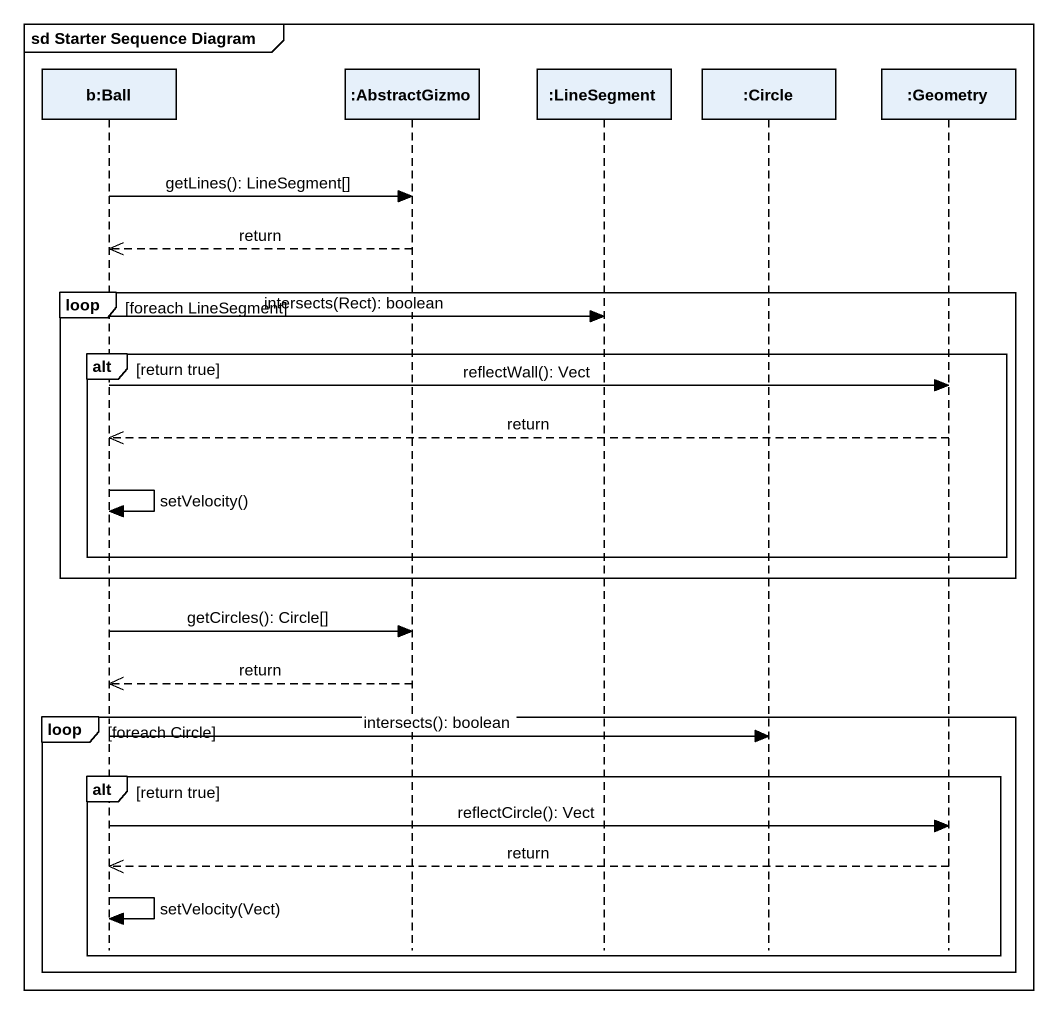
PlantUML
@startuml
mainframe sd Starter Sequence Diagram
hide footbox
participant "b:Ball" as b_Ball
participant ":AbstractGizmo" as AbstractGizmo
participant ":LineSegment" as LineSegment
participant ":Circle" as Circle_
participant ":Geometry" as Geometry

b_Ball -> AbstractGizmo : getLines(): LineSegment[]
AbstractGizmo -->> b_Ball : return
loop foreach LineSegment
  b_Ball -> LineSegment : intersects(Rect): boolean
  alt return true
    b_Ball -> Geometry : reflectWall(): Vect
    Geometry -->> b_Ball : return
    b_Ball -> b_Ball : setVelocity()
  end
end
b_Ball -> AbstractGizmo : getCircles(): Circle[]
AbstractGizmo -->> b_Ball : return
loop foreach Circle
  b_Ball -> Circle_ : intersects(): boolean
  alt return true
    b_Ball -> Geometry : reflectCircle(): Vect
    Geometry -->> b_Ball : return
    b_Ball -> b_Ball : setVelocity(Vect)
  end
end
@enduml
